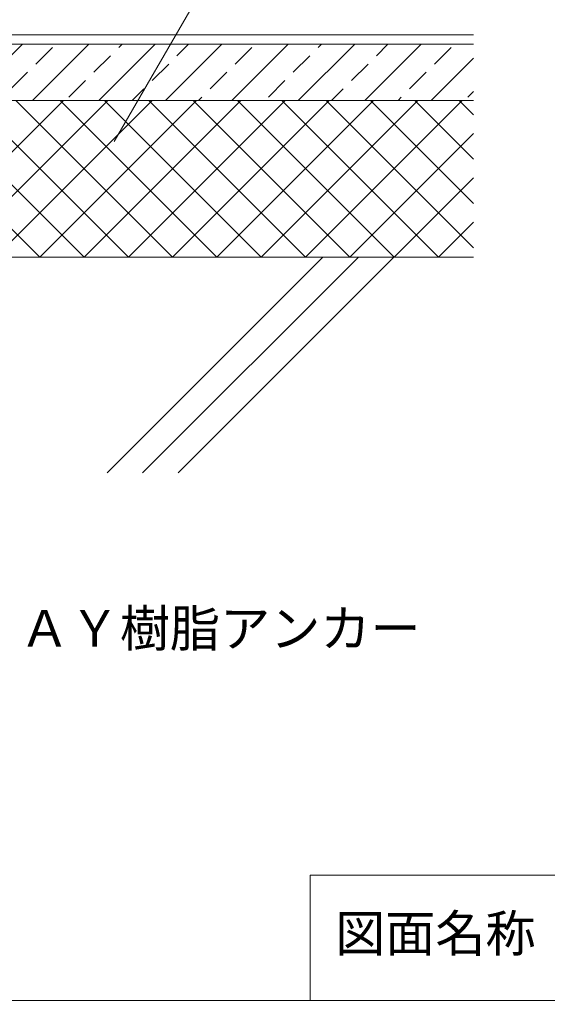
# Model space of a CAD drawing. Units: millimetres, scale not verified. Extents: x -270 to 270, y -189 to 184.
# Drawn here: x -16.3 to 67.9, y -176 to -19.4 of the extents above; entities that cross this region are included whole.
import ezdxf
from ezdxf.enums import TextEntityAlignment as Align

# ---------------------------------------------------------------- set-up
doc = ezdxf.new("R2010")
doc.units = ezdxf.units.MM
doc.header["$LTSCALE"] = 2
for name, color, linetype, lineweight in [('1-3_断熱材', 2, 'Continuous', 18), ('1-4_リベットルーフ', 6, 'Continuous', 18), ('1-A_元図・躯体', 7, 'Continuous', 18), ('1-B_その他', 33, 'Continuous', 18), ('E-E', 7, 'Continuous', 18), ('F-F', 7, 'Continuous', 18)]:
    doc.layers.add(name, color=color, linetype=linetype, lineweight=lineweight)
doc.styles.add('ＭＳ ゴシック', font='')
doc.styles.get('ＭＳ ゴシック').set_extended_font_data('MS Gothic')

msp = doc.modelspace()

# ---------------------------------------------------------------- linework, layer by layer
at = {"layer": '1-3_断熱材'}
for p, q in [((-43.875, -32.34), (56.09, -32.34)), ((-13.135, -57.34), (-38.135, -32.34)), ((-34.348, -57.34), (-9.348, -32.34)), ((-6.064, -57.34), (-31.064, -32.34)), ((-27.277, -57.34), (-2.277, -32.34)), ((1.007, -57.34), (-23.993, -32.34)), ((-20.206, -57.34), (4.794, -32.34)), ((8.078, -57.34), (-16.922, -32.34)), ((-13.135, -57.34), (11.865, -32.34)), ((15.149, -57.34), (-9.851, -32.34)), ((-6.064, -57.34), (18.936, -32.34)), ((22.22, -57.34), (-2.78, -32.34)), ((1.007, -57.34), (26.007, -32.34)), ((29.291, -57.34), (4.291, -32.34)), ((8.078, -57.34), (33.078, -32.34)), ((36.362, -57.34), (11.362, -32.34)), ((15.149, -57.34), (40.149, -32.34)), ((43.433, -57.34), (18.433, -32.34)), ((22.22, -57.34), (47.22, -32.34)), ((50.504, -57.34), (25.504, -32.34)), ((29.291, -57.34), (54.291, -32.34)), ((56.09, -55.854), (32.576, -32.34)), ((56.09, -48.783), (39.647, -32.34)), ((56.09, -41.712), (46.718, -32.34)), ((56.09, -34.641), (53.789, -32.34)), ((36.362, -57.34), (56.09, -37.613)), ((43.433, -57.34), (56.09, -44.684)), ((50.504, -57.34), (56.09, -51.755))]:
    msp.add_line(p, q, dxfattribs=at)
at = {"layer": '1-4_リベットルーフ'}
for p, q in [((-23.209, -21.84), (56.09, -21.84)), ((-16.33, -21.84), (56.09, -21.84)), ((-23.83, -23.34), (55.468, -23.34))]:
    msp.add_line(p, q, dxfattribs=at)
at = {"layer": '1-A_元図・躯体'}
for p, q in [((-2.382, -91.775), (32.054, -57.34)), ((3.275, -91.775), (37.711, -57.34)), ((8.932, -91.775), (43.367, -57.34))]:
    msp.add_line(p, q, dxfattribs=at)
msp.add_lwpolyline([(-76.775, 101.803), (-76.775, -57.34), (56.09, -57.34)], dxfattribs=at)
at = {"layer": '1-B_その他'}
for p, q in [((-43.408, -23.34), (56.09, -23.34)), ((-24.899, -32.34), (-15.899, -23.34)), ((-14.293, -32.34), (-5.293, -23.34)), ((-3.686, -32.34), (5.314, -23.34)), ((-0.512, -23.862), (0.011, -23.34)), ((6.921, -32.34), (15.921, -23.34)), ((8.769, -25.188), (10.617, -23.34)), ((17.527, -32.34), (26.527, -23.34)), ((28.134, -32.34), (37.134, -23.34)), ((31.308, -23.862), (31.831, -23.34)), ((38.74, -32.34), (47.74, -23.34)), ((40.589, -25.188), (42.437, -23.34)), ((-13.77, -26.514), (-11.118, -23.862)), ((18.05, -26.514), (20.701, -23.862)), ((49.87, -26.514), (52.521, -23.862)), ((-4.489, -27.84), (-1.838, -25.188)), ((4.792, -29.166), (7.443, -26.514)), ((27.331, -27.84), (29.982, -25.188)), ((36.611, -29.166), (39.263, -26.514)), ((49.347, -32.34), (56.09, -25.597)), ((-17.748, -30.491), (-15.096, -27.84)), ((14.072, -30.491), (16.724, -27.84)), ((45.892, -30.491), (48.544, -27.84)), ((-8.467, -31.817), (-5.815, -29.166)), ((23.353, -31.817), (26.005, -29.166)), ((1.617, -32.34), (3.466, -30.491)), ((33.437, -32.34), (35.285, -30.491)), ((55.173, -31.817), (56.09, -30.901)), ((-43.875, -32.34), (56.09, -32.34)), ((12.224, -32.34), (12.746, -31.817)), ((44.044, -32.34), (44.566, -31.817))]:
    msp.add_line(p, q, dxfattribs=at)
at = {"layer": 'E-E'}
msp.add_line((-1.239, -38.894), (21.199, -0.03), dxfattribs=at)
at = {"layer": 'F-F'}
msp.add_line((30, -176), (30, -156), dxfattribs=at)
for points in [[(-270, 184), (270, 184), (270, -176), (-270, -176)], [(270, -156), (80.236, -156), (30, -156)]]:
    msp.add_lwpolyline(points, dxfattribs=at)

# ---------------------------------------------------------------- texts
at = {"layer": 'E-E', "style": 'ＭＳ ゴシック'}
for s, p in [('ＡＹ樹脂アンカー', (-16.353, -121.306)), ('図面名称', (34, -170))]:
    msp.add_text(s, height=5.865, dxfattribs=at).set_placement(p, align=Align.BOTTOM_LEFT)

doc.saveas('drawing.dxf')
